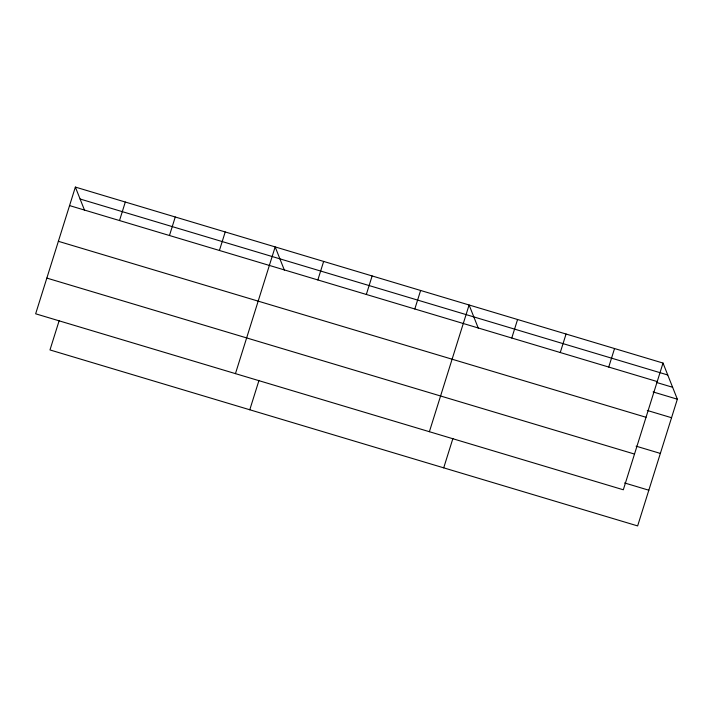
<?xml version="1.0" encoding="UTF-8"?>
<svg xmlns="http://www.w3.org/2000/svg" width="713" height="713" viewBox="0 0 713 713"><rect width="100%" height="100%" fill="white"/><g stroke="black" fill="none" stroke-linecap="round" stroke-linejoin="round"><path stroke-width="1.07" d="M75.364 187.082L35.65 313.8L623.314 489.778L663.019 363.06L75.364 187.082L84.553 210.273M59.197 320.538L49.981 349.94L637.636 525.918L677.35 399.2L663.019 363.06M119.508 220.558L125.31 202.037M169.462 235.513L175.264 216.993M219.408 250.468L225.219 231.957M235.45 373.63L275.165 246.912L284.362 270.102M249.782 409.779L258.997 380.368M317.846 279.951L323.649 261.43M366.33 294.469L372.133 275.949M414.806 308.987L420.617 290.467M429.386 431.704L469.092 304.986L478.289 328.176M443.709 467.853L452.924 438.442M511.774 338.015L517.576 319.504M560.258 352.534L566.06 334.023M608.733 367.052L614.544 348.541M80.088 199.007L667.751 374.985M69.562 205.594L657.217 381.571M656.816 382.542L672.617 387.275M653.108 391.945L677.35 399.2M647.306 410.465L671.548 417.72M58.368 241.306L646.031 417.283M636.112 446.169L660.354 453.423M46.844 278.088L634.499 454.065M624.588 482.959L648.83 490.214"/></g></svg>
